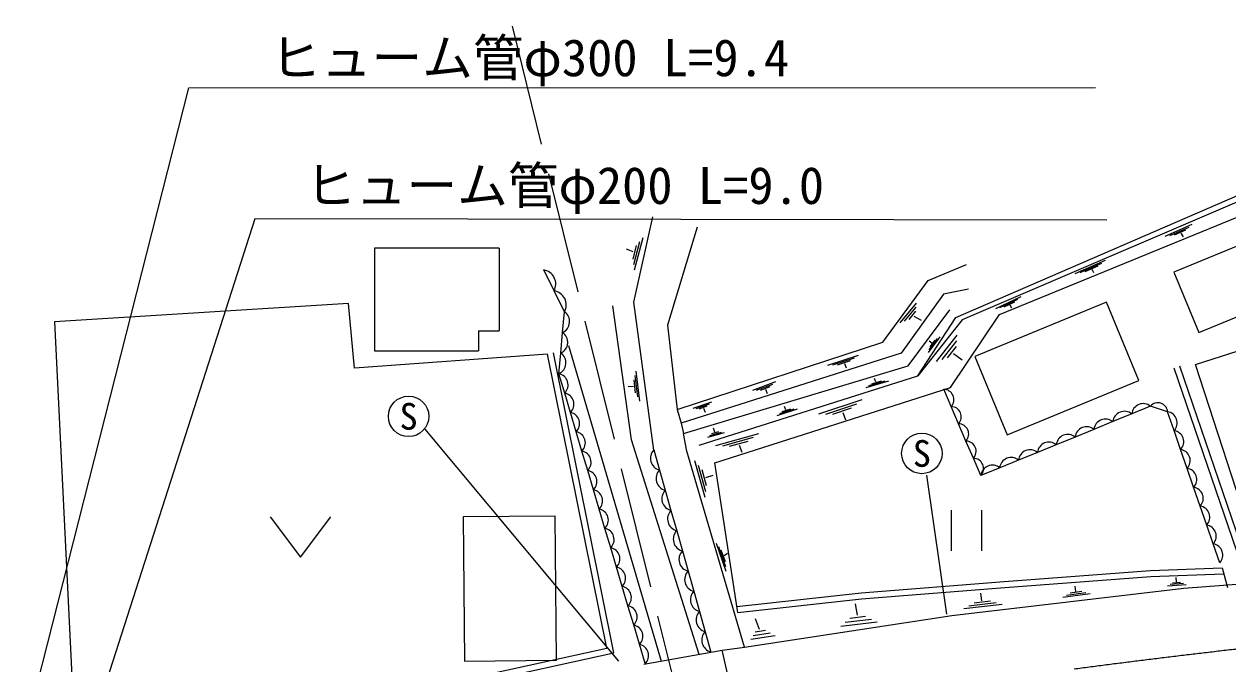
# Model space of a CAD drawing. Units: millimetres, scale not verified. Extents: x 40000 to 680000, y 20000 to 380000.
# Drawn here: x 187554 to 247008, y 308997 to 340585 of the extents above; entities that cross this region are included whole.
import ezdxf
from ezdxf.enums import TextEntityAlignment as Align

# ---------------------------------------------------------------- set-up
doc = ezdxf.new("R2010")
doc.units = ezdxf.units.MM
doc.header["$LTSCALE"] = 1000
doc.linetypes.add('CHAIN', pattern=[18.5, 12, -1.5, 3.5, -1.5])
doc.linetypes.add('DASHED', pattern=[7.5, 6, -1.5])
for name, color, linetype, lineweight in [('M-BGD', 7, 'Continuous', 13), ('M-BGD-EXST', 7, 'Continuous', 13), ('M-BMK', 2, 'CHAIN', 13), ('M-STR-HTXT', 7, 'Continuous', 13), ('M-STR-STR1', 1, 'Continuous', 13)]:
    doc.layers.add(name, color=color, linetype=linetype, lineweight=lineweight)
doc.styles.add('ＭＳ ゴシック', font='')
doc.styles.get('ＭＳ ゴシック').set_extended_font_data('MS Gothic')

msp = doc.modelspace()

# ---------------------------------------------------------------- linework, layer by layer
at = {"layer": 'M-BGD'}
for p, q in [((243906, 330122), (245241, 330703)), ((244135, 330150), (245089, 330565)), ((218106, 330029), (217688, 328434)), ((249683, 330540), (244341, 328334)), ((244364, 330177), (244937, 330427)), ((244676, 330265), (244804, 330081)), ((211012, 329523), (204862, 329516)), ((204862, 329516), (204867, 324456)), ((211012, 329523), (211016, 325440)), ((217636, 329341), (217309, 329478)), ((217790, 329655), (217612, 328972)), ((217948, 329842), (217650, 328703)), ((245413, 323774), (264431, 329940)), ((239472, 328280), (240965, 328922)), ((239712, 328326), (240779, 328784)), ((213728, 327413), (213216, 328445)), ((239951, 328372), (240592, 328647)), ((240289, 328479), (240377, 328326)), ((244341, 328334), (245569, 325357)), ((214241, 326381), (213728, 327413)), ((235548, 326552), (236791, 327129)), ((235750, 326589), (236637, 327001)), ((245569, 325357), (250912, 327563)), ((230821, 325836), (231621, 326803)), ((231040, 325917), (231611, 326608)), ((231260, 325997), (231602, 326412)), ((241004, 326856), (234506, 324174)), ((235952, 326627), (236484, 326874)), ((236234, 326721), (236316, 326571)), ((242603, 322983), (241004, 326856)), ((214150, 325362), (214241, 326381)), ((231501, 326166), (231851, 325974)), ((209998, 325438), (211016, 325440)), ((209998, 325438), (209999, 324462)), ((214059, 324343), (214150, 325362)), ((232622, 323932), (233641, 325221)), ((214435, 324714), (219011, 309136)), ((232774, 325145), (232202, 324365)), ((232652, 325063), (232244, 324506)), ((232381, 324834), (232247, 324932)), ((232530, 324981), (232285, 324647)), ((232892, 324021), (233620, 324942)), ((233162, 324110), (233598, 324662)), ((204867, 324456), (209999, 324462)), ((213968, 323324), (214059, 324343)), ((227257, 323752), (228757, 324238)), ((227495, 323758), (228566, 324105)), ((233463, 324323), (233876, 324005)), ((234506, 324174), (236104, 320301)), ((217774, 323448), (217949, 321975)), ((227733, 323765), (228376, 323973)), ((228070, 323827), (228148, 323616)), ((248313, 314830), (245413, 323774)), ((214253, 322370), (213968, 323324)), ((217665, 323017), (217740, 322386)), ((217720, 323233), (217845, 322180)), ((223539, 322520), (224679, 322933)), ((230239, 322954), (229121, 322624)), ((230059, 322956), (229261, 322719)), ((229880, 322957), (229400, 322815)), ((229627, 322918), (229560, 323080)), ((236104, 320301), (242603, 322983)), ((214537, 321415), (214253, 322370)), ((217650, 322698), (217386, 322681)), ((223728, 322516), (224541, 322810)), ((223916, 322511), (224404, 322688)), ((224177, 322557), (224261, 322345)), ((233338, 321704), (232971, 322555)), ((220593, 321624), (221512, 321942)), ((220747, 321610), (221404, 321837)), ((220901, 321595), (221296, 321732)), ((225177, 321540), (225104, 321705)), ((226799, 321341), (228944, 322052)), ((227147, 321334), (228679, 321843)), ((233704, 320853), (233338, 321704)), ((243190, 321717), (242258, 321338)), ((244028, 321448), (243190, 321717)), ((214821, 320461), (214537, 321415)), ((221114, 321624), (221191, 321424)), ((225737, 321576), (224734, 321242)), ((225572, 321578), (224855, 321339)), ((225407, 321579), (224977, 321436)), ((227495, 321328), (228414, 321633)), ((227982, 321408), (228120, 321047)), ((242258, 321338), (241326, 320958)), ((244350, 320516), (244028, 321448)), ((215105, 319507), (214821, 320461)), ((221665, 320443), (221599, 320636)), ((234071, 320002), (233704, 320853)), ((240394, 320578), (239463, 320199)), ((241326, 320958), (240394, 320578)), ((244672, 319584), (244350, 320516)), ((222124, 320404), (221313, 320172)), ((221988, 320428), (221409, 320263)), ((221852, 320453), (221505, 320354)), ((221719, 319782), (223841, 320377)), ((222058, 319761), (223574, 320187)), ((222397, 319741), (223307, 319996)), ((234437, 319151), (234071, 320002)), ((239463, 320199), (238531, 319819)), ((215389, 318553), (215105, 319507)), ((218658, 319563), (218940, 318566)), ((222876, 319798), (222995, 319445)), ((237599, 319439), (236667, 319059)), ((238531, 319819), (237599, 319439)), ((244993, 318652), (244672, 319584)), ((221185, 317206), (220683, 319025)), ((221222, 317500), (220863, 318800)), ((234804, 318300), (234437, 319151)), ((235736, 318680), (234804, 318300)), ((236667, 319059), (235736, 318680)), ((215673, 317598), (215389, 318553)), ((218940, 318566), (219221, 317568)), ((221259, 317795), (221044, 318574)), ((221224, 318207), (221586, 318322)), ((245315, 317720), (244993, 318652)), ((215957, 316644), (215673, 317598)), ((219221, 317568), (219503, 316571)), ((245637, 316787), (245315, 317720)), ((213787, 316296), (209238, 316255)), ((213852, 309176), (213787, 316296)), ((216242, 315690), (215957, 316644)), ((219503, 316571), (219785, 315574)), ((245959, 315855), (245637, 316787)), ((209238, 316255), (209302, 309135)), ((246280, 314923), (245959, 315855)), ((216526, 314736), (216242, 315690)), ((219785, 315574), (220066, 314577)), ((216810, 313781), (216526, 314736)), ((220066, 314577), (220348, 313580)), ((222224, 313566), (221746, 314941)), ((222208, 313798), (221867, 314780)), ((222192, 314030), (221987, 314619)), ((246602, 313991), (246280, 314923)), ((222125, 314348), (222300, 314467)), ((217094, 312827), (216810, 313781)), ((220348, 313580), (220630, 312583)), ((246723, 313741), (246983, 312776)), ((217378, 311873), (217094, 312827)), ((239498, 312578), (239461, 312837)), ((244947, 312902), (244025, 312839)), ((244810, 312960), (244151, 312915)), ((244673, 313018), (244278, 312990)), ((244472, 313048), (244454, 313271)), ((220630, 312583), (220911, 311586)), ((234861, 312119), (234798, 312493)), ((240197, 312463), (238859, 312277)), ((239994, 312514), (239039, 312381)), ((239792, 312566), (239219, 312486)), ((217662, 310919), (217378, 311873)), ((220911, 311586), (221193, 310589)), ((228709, 311401), (228614, 311961)), ((235857, 311927), (233965, 311711)), ((235568, 312009), (234217, 311855)), ((235279, 312090), (234468, 311998)), ((223879, 310704), (223671, 311219)), ((229687, 311061), (227883, 310845)), ((229401, 311198), (228112, 311044)), ((229114, 311335), (228341, 311243)), ((217946, 309965), (217662, 310919)), ((221193, 310589), (221477, 309585)), ((224641, 310381), (223450, 310204)), ((224409, 310510), (223558, 310384)), ((224176, 310639), (223665, 310564)), ((218231, 309010), (217946, 309965)), ((209302, 309135), (213852, 309176))]:
    msp.add_line(p, q, dxfattribs=at)
at = {"layer": 'M-BGD', "linetype": 'DASHED'}
msp.add_lwpolyline([(279515, 296867), (264795, 287178), (242623, 269290), (235542, 264073), (231070, 261837), (211040, 343075)], dxfattribs=at)
at = {"layer": 'M-BGD'}
for points in [[(244337, 323611), (247839, 313383), (261976, 314645), (268532, 314958), (277601, 315913), (275013, 324307), (272911, 338150)], [(244621, 323708), (248046, 313703), (261956, 314944), (268509, 315257), (277207, 316173), (274719, 324240), (272614, 338105)], [(222797, 311535), (221673, 318924), (233304, 322649), (235735, 326247), (254012, 333729)], [(220897, 319803), (231697, 323218), (233565, 326107), (250682, 333508)], [(250682, 333173), (233889, 325989), (231697, 323218)], [(218664, 319551), (217661, 326863), (218607, 331064)], [(220788, 330553), (219323, 325717), (219815, 321561), (229967, 324878), (232205, 327929), (234097, 328715)], [(234188, 327496), (232965, 327251), (230872, 324346), (220001, 320888)], [(213410, 324287), (203872, 323597), (203584, 326790), (189057, 325881), (190138, 303694)], [(220887, 309468), (217558, 320060), (216623, 326674)], [(222023, 309670), (223128, 309827), (220286, 319506), (220128, 320375), (231212, 323706), (233280, 326485)], [(190538, 303533), (204716, 307133), (209715, 308320), (216327, 309778), (213410, 324287)], [(190612, 303242), (204788, 306842), (209782, 308027), (216680, 309549), (213704, 324347)], [(219815, 321561), (220001, 320888), (220128, 320375)], [(223128, 309827), (233378, 311389), (244836, 312737), (264845, 314258), (284774, 316337), (295040, 316962), (307776, 317200), (317358, 316665), (327684, 315712), (344348, 312915), (364881, 306964), (377386, 303329), (395665, 298475), (414245, 293152), (423177, 290822), (435417, 287677), (444832, 285926), (456602, 284457), (469915, 283572), (483003, 284005), (493215, 284564)], [(222752, 311832), (228890, 312512), (235962, 313070), (243180, 313610), (246723, 313741)], [(222797, 311535), (228918, 312213), (235985, 312771), (243197, 313310), (246803, 313444)]]:
    msp.add_lwpolyline(points, dxfattribs=at)
for centre, radius, start, end in [((213111, 327750), 703, 331.37888, 81.3959), ((213623, 326718), 703, 331.37776, 81.39657), ((213910, 325897), 586, 294.13024, 55.69772), ((213820, 324878), 586, 294.1289, 55.69794), ((213729, 323859), 586, 294.13085, 55.6972), ((213858, 322772), 563, 314.43368, 78.7301), ((214143, 321817), 563, 314.43218, 78.7305), ((232964, 322048), 508, 317.45179, 89.14283), ((233330, 321196), 508, 317.4524, 89.14287), ((242826, 321276), 572, 50.55724, 173.78959), ((243556, 321418), 473, 3.68308, 140.74894), ((214427, 320863), 563, 314.43206, 78.73172), ((240963, 320516), 572, 50.55511, 173.79066), ((241895, 320896), 572, 50.55568, 173.79115), ((243948, 320899), 555, 316.40686, 81.67529), ((214711, 319909), 563, 314.43263, 78.73082), ((233697, 320345), 508, 317.45241, 89.14172), ((240031, 320137), 572, 50.5566, 173.79022), ((244270, 319967), 555, 316.40695, 81.67411), ((234063, 319494), 508, 317.4524, 89.14287), ((238168, 319377), 572, 50.55574, 173.79003), ((239099, 319757), 572, 50.55561, 173.79078), ((214995, 318955), 563, 314.43368, 78.7301), ((219085, 319145), 597, 135.62625, 255.92393), ((237236, 318997), 572, 50.55724, 173.78959), ((244591, 319035), 555, 316.40697, 81.67371), ((234430, 318643), 508, 317.45179, 89.14283), ((235372, 318238), 572, 50.55574, 173.79003), ((236304, 318618), 572, 50.55568, 173.79115), ((215279, 318000), 563, 314.43368, 78.7301), ((219366, 318148), 597, 135.62621, 255.92474), ((244913, 318103), 555, 316.40479, 81.67626), ((215563, 317046), 563, 314.43274, 78.72961), ((219648, 317151), 597, 135.62634, 255.92354), ((245235, 317170), 555, 316.40535, 81.67571), ((215847, 316092), 563, 314.43206, 78.73172), ((219930, 316154), 597, 135.62634, 255.92354), ((245556, 316238), 555, 316.40535, 81.67571), ((245878, 315306), 555, 316.40535, 81.67571), ((216131, 315138), 563, 314.43368, 78.7301), ((220212, 315157), 597, 135.62612, 255.92513), ((216416, 314183), 563, 314.43425, 78.72921), ((220493, 314159), 597, 135.62634, 255.92354), ((246200, 314374), 555, 316.40686, 81.67529), ((216700, 313229), 563, 314.43218, 78.7305), ((220775, 313162), 597, 135.62621, 255.92474), ((216984, 312275), 563, 314.43206, 78.73172), ((221057, 312165), 597, 135.62634, 255.92354), ((217268, 311321), 563, 314.43215, 78.73131), ((221338, 311168), 597, 135.62625, 255.92393), ((217552, 310367), 563, 314.43368, 78.7301), ((221620, 310171), 597, 135.62621, 255.92474), ((217836, 309412), 563, 314.43368, 78.7301)]:
    msp.add_arc(centre, radius, start, end, dxfattribs=at)
at = {"layer": 'M-BGD-EXST'}
for p, q in [((207350, 320580), (216916, 309129)), ((232128, 318312), (233108, 311452)), ((233332, 316581), (233332, 314581)), ((234832, 316581), (234832, 314581)), ((199706, 316264), (201206, 314264)), ((201206, 314264), (202706, 316264))]:
    msp.add_line(p, q, dxfattribs=at)
for centre in [(206544, 321220), (231893, 319388)]:
    msp.add_circle(centre, 1000, dxfattribs=at)
at = {"layer": 'M-BMK'}
msp.add_arc((298776, -140322), 452965, 93.67144, 106.0602, dxfattribs=at)
at = {"layer": 'M-STR-HTXT'}
for points in [[(186904, 302841), (195687, 337438), (240470, 337456)], [(241032, 330902), (198951, 330963), (190215, 303759)]]:
    msp.add_lwpolyline(points, dxfattribs=at)
at = {"layer": 'M-STR-STR1'}
for p in [(218159, 308985), (223570, 303101)]:
    msp.add_line(p, (222023, 309670), dxfattribs=at)

# ---------------------------------------------------------------- texts
at = {"layer": 'M-BGD-EXST', "style": 'ＭＳ ゴシック'}
for p in [(206544, 321220), (231893, 319388)]:
    msp.add_text('S', height=1320, dxfattribs=at).set_placement(p, align=Align.MIDDLE_CENTER)
at = {"layer": 'M-STR-HTXT', "style": 'ＭＳ ゴシック'}
for s, p in [('ヒューム管φ300 L=9.4', (212527, 338927)), ('ヒューム管φ200 L=9.0', (214253, 332620))]:
    msp.add_text(s, height=1833, dxfattribs=at).set_placement(p, align=Align.MIDDLE_CENTER)

doc.saveas('drawing.dxf')
